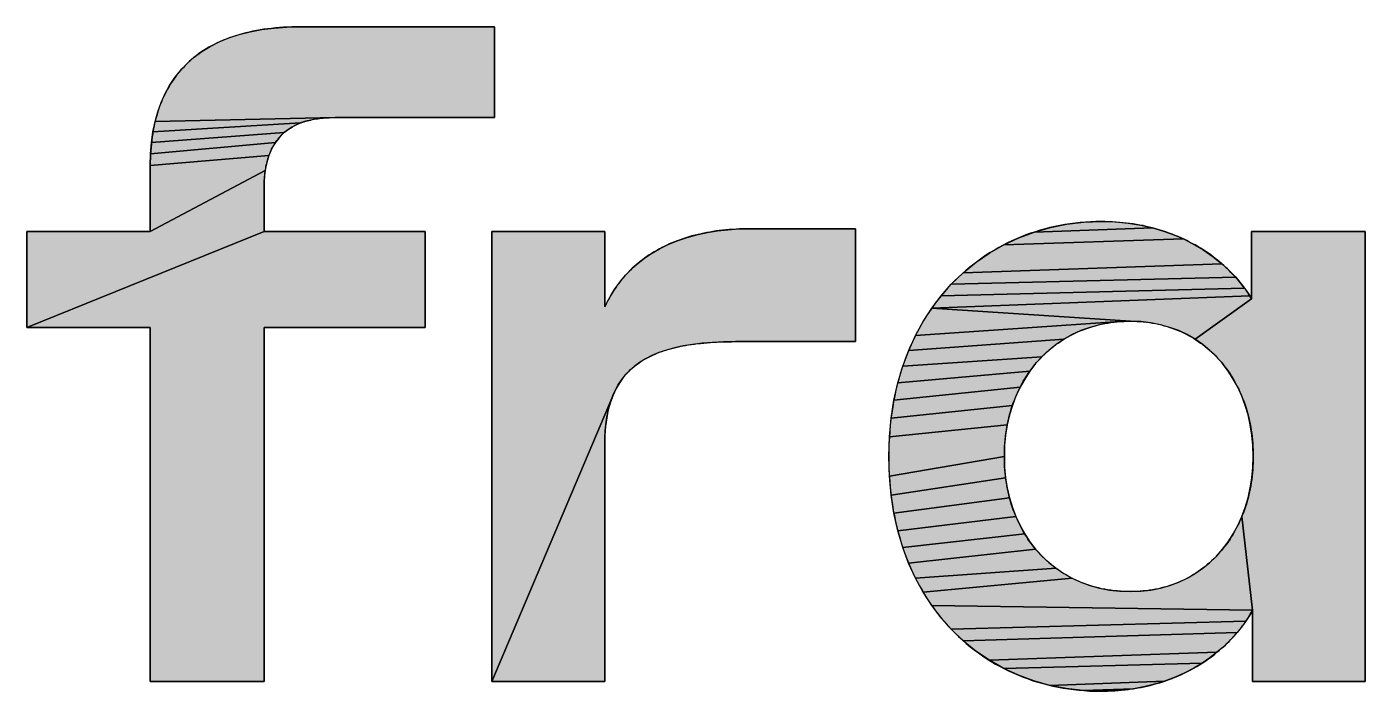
# Model space of a CAD drawing. Header units: millimetres. Extents: x 0 to 594, y 0 to 420.
# Drawn here: x 489.77 to 504.31, y 74.31 to 81.52 of the extents above; entities that cross this region are included whole.
import ezdxf

# ---------------------------------------------------------------- set-up
doc = ezdxf.new("R2010")
doc.units = ezdxf.units.MM
doc.header["$LTSCALE"] = 32.67
doc.layers.get('0').update_dxf_attribs({"linetype": 'CONTINUOUS'})

msp = doc.modelspace()

# ---------------------------------------------------------------- hatches: boundary and pattern name
at = {"linetype": 'CONTINUOUS'}
for points in [[(492.598, 81.521), (492.746, 81.524), (494.851, 81.524), (494.851, 80.539), (493.123, 80.539), (491.166, 80.494), (491.196, 80.601), (491.232, 80.702), (491.275, 80.798), (491.324, 80.888), (491.381, 80.973), (491.444, 81.052), (491.514, 81.126), (491.59, 81.193), (491.674, 81.255), (491.765, 81.31), (491.863, 81.359), (491.968, 81.403), (492.079, 81.439), (492.198, 81.47), (492.324, 81.493), (492.458, 81.51)], [(492.609, 80.406), (492.569, 80.376), (491.127, 80.266), (491.143, 80.383), (492.747, 80.48), (492.698, 80.458), (492.651, 80.434)], [(492.801, 80.498), (492.747, 80.48), (491.143, 80.383), (491.166, 80.494), (493.123, 80.539), (493.051, 80.537), (492.983, 80.532), (492.918, 80.524), (492.858, 80.512)], [(492.423, 80.177), (492.403, 80.128), (491.114, 80.017), (491.117, 80.144), (492.472, 80.266), (492.446, 80.223)], [(492.501, 80.305), (492.472, 80.266), (491.117, 80.144), (491.127, 80.266), (492.569, 80.376), (492.533, 80.342)], [(492.373, 80.022), (492.363, 79.965), (491.114, 79.303), (491.114, 80.017), (492.403, 80.128), (492.387, 80.077)], [(492.35, 79.776), (492.35, 79.303), (489.772, 78.26), (489.772, 79.303), (491.114, 79.303), (492.363, 79.965), (492.356, 79.905), (492.351, 79.842)], [(501.255, 79.402), (501.443, 79.409), (501.594, 79.405), (501.737, 79.391), (501.872, 79.37), (502, 79.341), (500.718, 79.296), (500.892, 79.345), (501.071, 79.381)], [(494.098, 79.303), (494.098, 78.26), (492.35, 78.26), (492.35, 74.417), (491.114, 74.417), (491.114, 78.26), (489.772, 78.26), (492.35, 79.303)], [(497.507, 79.329), (497.634, 79.332), (498.773, 79.332), (498.773, 78.106), (497.469, 78.106), (497.342, 78.104), (497.222, 78.098), (497.109, 78.089), (497.002, 78.076), (496.902, 78.06), (496.808, 78.039), (496.72, 78.015), (496.638, 77.987), (496.562, 77.955), (496.492, 77.919), (496.427, 77.879), (496.369, 77.835), (496.311, 77.783), (496.259, 77.726), (496.213, 77.663), (496.174, 77.596), (496.14, 77.524), (494.823, 74.417), (494.823, 79.303), (496.05, 79.303), (496.05, 78.482), (496.079, 78.542), (496.115, 78.608), (496.159, 78.678), (496.213, 78.752), (496.276, 78.827), (496.35, 78.902), (496.413, 78.958), (496.483, 79.012), (496.56, 79.064), (496.645, 79.113), (496.738, 79.159), (496.838, 79.201), (496.947, 79.238), (497.066, 79.27), (497.167, 79.292), (497.274, 79.309), (497.387, 79.321)], [(502.119, 79.306), (502.231, 79.266), (502.336, 79.221), (500.387, 79.158), (500.549, 79.234), (500.718, 79.296), (502, 79.341)], [(503.075, 78.569), (503.075, 79.303), (504.311, 79.303), (504.311, 74.417), (503.085, 74.417), (503.085, 75.189), (502.971, 76.206), (503.008, 76.306), (503.039, 76.409), (503.063, 76.517), (503.08, 76.628), (503.091, 76.743), (503.095, 76.86), (503.091, 76.977), (503.08, 77.092), (503.063, 77.203), (503.039, 77.31), (503.008, 77.414), (502.971, 77.514), (502.927, 77.61), (502.878, 77.7), (502.822, 77.786), (502.761, 77.867), (502.695, 77.942), (502.623, 78.011), (502.546, 78.075), (502.464, 78.132)], [(502.433, 79.172), (502.552, 79.102), (502.658, 79.028), (502.752, 78.952), (499.945, 78.854), (500.084, 78.968), (500.232, 79.069), (500.387, 79.158), (502.336, 79.221)], [(502.834, 78.877), (502.905, 78.804), (499.815, 78.728), (499.945, 78.854), (502.752, 78.952)], [(503.032, 78.642), (503.056, 78.603), (499.603, 78.469), (499.705, 78.604), (503.001, 78.686)], [(502.964, 78.734), (503.001, 78.686), (499.705, 78.604), (499.815, 78.728), (502.905, 78.804)], [(503.075, 78.569), (502.464, 78.132), (502.376, 78.182), (502.285, 78.225), (502.189, 78.261), (502.088, 78.29), (501.983, 78.311), (501.874, 78.323), (501.762, 78.328), (499.603, 78.469), (503.056, 78.603)], [(499.51, 78.326), (499.603, 78.469), (501.762, 78.328), (501.645, 78.323), (499.426, 78.173)], [(501.127, 78.182), (501.037, 78.132), (499.352, 78.011), (499.426, 78.173), (501.645, 78.323), (501.533, 78.311), (501.424, 78.29), (501.321, 78.261), (501.221, 78.225)], [(500.874, 78.011), (500.8, 77.942), (499.287, 77.84), (499.352, 78.011), (501.037, 78.132), (500.953, 78.075)], [(500.731, 77.867), (500.669, 77.786), (499.234, 77.66), (499.287, 77.84), (500.8, 77.942)], [(500.612, 77.7), (500.562, 77.61), (499.192, 77.472), (499.234, 77.66), (500.669, 77.786)], [(496.05, 76.985), (496.05, 74.417), (494.823, 74.417), (496.14, 77.524), (496.112, 77.447), (496.089, 77.365), (496.072, 77.278), (496.06, 77.186), (496.052, 77.088)], [(500.517, 77.514), (500.479, 77.414), (499.161, 77.276), (499.192, 77.472), (500.562, 77.61)], [(500.448, 77.31), (500.423, 77.203), (499.142, 77.072), (499.161, 77.276), (500.479, 77.414)], [(500.405, 77.092), (500.394, 76.977), (500.391, 76.86), (499.142, 76.645), (499.136, 76.86), (499.142, 77.072), (500.423, 77.203)], [(500.394, 76.743), (500.405, 76.628), (499.161, 76.439), (499.142, 76.645), (500.391, 76.86)], [(500.423, 76.517), (500.448, 76.409), (499.192, 76.242), (499.161, 76.439), (500.405, 76.628)], [(500.479, 76.306), (500.517, 76.206), (499.234, 76.052), (499.192, 76.242), (500.448, 76.409)], [(500.562, 76.11), (500.612, 76.019), (499.287, 75.872), (499.234, 76.052), (500.517, 76.206)], [(501.762, 75.392), (501.874, 75.396), (501.983, 75.409), (502.088, 75.43), (502.189, 75.458), (502.285, 75.494), (502.376, 75.538), (502.464, 75.588), (502.546, 75.645), (502.623, 75.708), (502.695, 75.778), (502.761, 75.853), (502.822, 75.934), (502.878, 76.019), (502.927, 76.11), (502.971, 76.206), (503.085, 75.189), (499.602, 75.242), (499.509, 75.386), (501.127, 75.538), (501.221, 75.494), (501.321, 75.458), (501.424, 75.43), (501.533, 75.409), (501.645, 75.396)], [(500.669, 75.934), (500.731, 75.853), (499.351, 75.701), (499.287, 75.872), (500.612, 76.019)], [(500.874, 75.708), (500.953, 75.645), (499.425, 75.539), (499.351, 75.701), (500.731, 75.853), (500.8, 75.778)], [(501.037, 75.588), (501.127, 75.538), (499.509, 75.386), (499.425, 75.539), (500.953, 75.645)], [(503.044, 75.115), (503.015, 75.07), (499.814, 74.984), (499.704, 75.108), (499.602, 75.242), (503.085, 75.189), (503.067, 75.155)], [(502.979, 75.02), (502.921, 74.948), (499.944, 74.859), (499.814, 74.984), (503.015, 75.07)], [(502.852, 74.871), (502.771, 74.792), (502.701, 74.733), (500.229, 74.646), (500.082, 74.746), (499.944, 74.859), (502.921, 74.948)], [(502.625, 74.674), (502.541, 74.617), (500.384, 74.558), (500.229, 74.646), (502.701, 74.733)], [(502.45, 74.562), (502.351, 74.51), (502.245, 74.462), (502.13, 74.419), (500.886, 74.374), (500.713, 74.422), (500.545, 74.484), (500.384, 74.558), (502.541, 74.617)], [(502.008, 74.383), (501.904, 74.358), (501.794, 74.338), (501.247, 74.318), (501.064, 74.339), (500.886, 74.374), (502.13, 74.419)], [(501.68, 74.323), (501.559, 74.314), (501.434, 74.311), (501.247, 74.318), (501.794, 74.338)]]:
    msp.add_hatch(color=7, dxfattribs=at).paths.add_polyline_path(points)

# ---------------------------------------------------------------- linework, layer by layer
at = {"color": 7, "linetype": 'CONTINUOUS'}
for p, q in [((494.851, 81.524), (492.746, 81.524)), ((494.851, 80.539), (494.851, 81.524)), ((493.123, 80.539), (494.851, 80.539)), ((491.114, 80.017), (491.114, 79.303)), ((492.35, 79.303), (492.35, 79.776)), ((491.114, 79.303), (489.772, 79.303)), ((489.772, 79.303), (489.772, 78.26)), ((494.098, 79.303), (492.35, 79.303)), ((494.098, 78.26), (494.098, 79.303)), ((496.05, 79.303), (494.823, 79.303)), ((494.823, 79.303), (494.823, 74.417)), ((496.05, 78.482), (496.05, 79.303)), ((498.773, 79.332), (497.634, 79.332)), ((498.773, 78.106), (498.773, 79.332)), ((504.311, 79.303), (503.075, 79.303)), ((503.075, 79.303), (503.075, 78.569)), ((504.311, 74.417), (504.311, 79.303)), ((489.772, 78.26), (491.114, 78.26)), ((491.114, 78.26), (491.114, 74.417)), ((492.35, 78.26), (494.098, 78.26)), ((492.35, 74.417), (492.35, 78.26)), ((497.469, 78.106), (498.773, 78.106)), ((496.05, 74.417), (496.05, 76.985)), ((503.085, 75.189), (503.085, 74.417)), ((491.114, 74.417), (492.35, 74.417)), ((494.823, 74.417), (496.05, 74.417)), ((503.085, 74.417), (504.311, 74.417))]:
    msp.add_line(p, q, dxfattribs=at)
for points in [[(492.746, 81.524), (492.699, 81.524), (492.652, 81.523), (492.607, 81.521), (492.561, 81.519), (492.517, 81.516), (492.473, 81.512), (492.431, 81.507), (492.388, 81.502), (492.347, 81.497), (492.306, 81.49), (492.266, 81.483), (492.227, 81.476), (492.188, 81.467), (492.15, 81.458), (492.113, 81.449), (492.076, 81.438), (492.04, 81.427), (492.005, 81.416), (491.971, 81.404), (491.937, 81.391), (491.904, 81.377), (491.871, 81.363), (491.84, 81.349), (491.809, 81.333), (491.779, 81.318), (491.749, 81.301), (491.72, 81.284), (491.692, 81.266), (491.664, 81.248), (491.638, 81.229), (491.611, 81.21), (491.586, 81.189), (491.561, 81.169), (491.537, 81.147), (491.514, 81.126), (491.491, 81.103), (491.469, 81.08), (491.447, 81.057), (491.427, 81.032), (491.407, 81.008), (491.387, 80.982), (491.369, 80.957), (491.351, 80.93), (491.333, 80.903), (491.317, 80.876), (491.301, 80.848), (491.285, 80.819), (491.271, 80.79), (491.257, 80.76), (491.243, 80.73), (491.231, 80.699), (491.219, 80.668), (491.207, 80.636), (491.197, 80.604), (491.187, 80.571), (491.177, 80.538), (491.168, 80.504), (491.16, 80.469), (491.153, 80.434), (491.146, 80.399), (491.14, 80.363), (491.135, 80.326), (491.13, 80.29), (491.126, 80.252), (491.122, 80.214), (491.119, 80.176), (491.117, 80.137), (491.115, 80.098), (491.114, 80.058), (491.114, 80.017)], [(492.598, 81.521), (492.746, 81.524), (494.851, 81.524), (494.851, 80.539), (493.123, 80.539), (491.166, 80.494), (491.196, 80.601), (491.232, 80.702), (491.275, 80.798), (491.324, 80.888), (491.381, 80.973), (491.444, 81.052), (491.514, 81.126), (491.59, 81.193), (491.674, 81.255), (491.765, 81.31), (491.863, 81.359), (491.968, 81.403), (492.079, 81.439), (492.198, 81.47), (492.324, 81.493), (492.458, 81.51), (492.598, 81.521)], [(492.609, 80.406), (492.569, 80.376), (491.127, 80.266), (491.143, 80.383), (492.747, 80.48), (492.698, 80.458), (492.651, 80.434), (492.609, 80.406)], [(492.801, 80.498), (492.747, 80.48), (491.143, 80.383), (491.166, 80.494), (493.123, 80.539), (493.051, 80.537), (492.983, 80.532), (492.918, 80.524), (492.858, 80.512), (492.801, 80.498)], [(492.35, 79.776), (492.35, 79.797), (492.351, 79.817), (492.351, 79.837), (492.352, 79.857), (492.353, 79.877), (492.355, 79.896), (492.357, 79.915), (492.359, 79.934), (492.361, 79.952), (492.364, 79.971), (492.367, 79.989), (492.37, 80.006), (492.374, 80.024), (492.378, 80.041), (492.382, 80.058), (492.386, 80.075), (492.391, 80.091), (492.396, 80.107), (492.401, 80.123), (492.407, 80.138), (492.413, 80.153), (492.419, 80.168), (492.426, 80.183), (492.432, 80.197), (492.44, 80.212), (492.447, 80.225), (492.455, 80.239), (492.463, 80.252), (492.471, 80.265), (492.48, 80.278), (492.489, 80.29), (492.498, 80.302), (492.508, 80.314), (492.518, 80.325), (492.528, 80.337), (492.539, 80.348), (492.55, 80.358), (492.561, 80.368), (492.573, 80.379), (492.584, 80.388), (492.597, 80.398), (492.609, 80.407), (492.622, 80.416), (492.635, 80.424), (492.649, 80.432), (492.663, 80.44), (492.677, 80.448), (492.692, 80.455), (492.707, 80.462), (492.722, 80.469), (492.737, 80.476), (492.753, 80.482), (492.77, 80.488), (492.786, 80.493), (492.803, 80.498), (492.82, 80.503), (492.838, 80.508), (492.856, 80.512), (492.874, 80.516), (492.893, 80.52), (492.912, 80.523), (492.932, 80.526), (492.951, 80.529), (492.972, 80.531), (492.992, 80.533), (493.013, 80.535), (493.034, 80.536), (493.056, 80.537), (493.078, 80.538), (493.1, 80.539), (493.123, 80.539)], [(492.423, 80.177), (492.403, 80.128), (491.114, 80.017), (491.117, 80.144), (492.472, 80.266), (492.446, 80.223), (492.423, 80.177)], [(492.501, 80.305), (492.472, 80.266), (491.117, 80.144), (491.127, 80.266), (492.569, 80.376), (492.533, 80.342), (492.501, 80.305)], [(492.373, 80.022), (492.363, 79.965), (491.114, 79.303), (491.114, 80.017), (492.403, 80.128), (492.387, 80.077), (492.373, 80.022)], [(492.35, 79.776), (492.35, 79.303), (489.772, 78.26), (489.772, 79.303), (491.114, 79.303), (492.363, 79.965), (492.356, 79.905), (492.351, 79.842), (492.35, 79.776)], [(501.443, 79.409), (501.386, 79.409), (501.329, 79.407), (501.272, 79.403), (501.216, 79.399), (501.16, 79.393), (501.104, 79.385), (501.049, 79.377), (500.995, 79.367), (500.94, 79.356), (500.886, 79.344), (500.833, 79.33), (500.78, 79.315), (500.728, 79.299), (500.676, 79.282), (500.625, 79.264), (500.574, 79.244), (500.524, 79.223), (500.474, 79.201), (500.426, 79.177), (500.377, 79.153), (500.33, 79.127), (500.283, 79.1), (500.236, 79.072), (500.191, 79.043), (500.146, 79.012), (500.102, 78.981), (500.059, 78.948), (500.016, 78.914), (499.974, 78.879), (499.933, 78.843), (499.893, 78.806), (499.854, 78.768), (499.815, 78.728), (499.778, 78.689), (499.743, 78.649), (499.708, 78.608), (499.674, 78.565), (499.641, 78.522), (499.609, 78.478), (499.577, 78.432), (499.547, 78.386), (499.518, 78.339), (499.489, 78.29), (499.462, 78.241), (499.435, 78.191), (499.41, 78.14), (499.385, 78.088), (499.362, 78.035), (499.34, 77.981), (499.318, 77.926), (499.298, 77.871), (499.279, 77.814), (499.261, 77.756), (499.244, 77.698), (499.228, 77.639), (499.214, 77.578), (499.201, 77.517), (499.188, 77.455), (499.178, 77.393), (499.168, 77.329), (499.159, 77.264), (499.152, 77.199), (499.146, 77.133), (499.142, 77.066), (499.138, 76.998), (499.136, 76.929), (499.136, 76.86)], [(501.255, 79.402), (501.443, 79.409), (501.594, 79.405), (501.737, 79.391), (501.872, 79.37), (502, 79.341), (500.718, 79.296), (500.892, 79.345), (501.071, 79.381), (501.255, 79.402)], [(503.075, 78.569), (503.07, 78.579), (503.064, 78.589), (503.058, 78.6), (503.051, 78.611), (503.044, 78.623), (503.036, 78.635), (503.027, 78.648), (503.018, 78.662), (503.009, 78.675), (502.998, 78.69), (502.987, 78.704), (502.976, 78.719), (502.964, 78.734), (502.95, 78.751), (502.936, 78.768), (502.921, 78.786), (502.905, 78.804), (502.888, 78.822), (502.871, 78.84), (502.853, 78.858), (502.834, 78.877), (502.815, 78.896), (502.795, 78.915), (502.774, 78.934), (502.752, 78.952), (502.73, 78.971), (502.707, 78.99), (502.683, 79.009), (502.658, 79.028), (502.633, 79.047), (502.607, 79.065), (502.58, 79.084), (502.552, 79.102), (502.524, 79.12), (502.494, 79.137), (502.464, 79.155), (502.433, 79.172), (502.404, 79.187), (502.374, 79.203), (502.344, 79.217), (502.313, 79.232), (502.281, 79.246), (502.248, 79.259), (502.215, 79.273), (502.181, 79.285), (502.146, 79.298), (502.11, 79.309), (502.074, 79.321), (502.037, 79.331), (502, 79.341), (501.966, 79.35), (501.933, 79.357), (501.898, 79.365), (501.864, 79.371), (501.828, 79.378), (501.792, 79.383), (501.756, 79.389), (501.719, 79.393), (501.681, 79.397), (501.643, 79.401), (501.604, 79.404), (501.565, 79.406), (501.525, 79.408), (501.484, 79.409), (501.443, 79.409)], [(494.098, 79.303), (494.098, 78.26), (492.35, 78.26), (492.35, 74.417), (491.114, 74.417), (491.114, 78.26), (489.772, 78.26), (492.35, 79.303), (494.098, 79.303)], [(497.507, 79.329), (497.634, 79.332), (498.773, 79.332), (498.773, 78.106), (497.469, 78.106), (497.342, 78.104), (497.222, 78.098), (497.109, 78.089), (497.002, 78.076), (496.902, 78.06), (496.808, 78.039), (496.72, 78.015), (496.638, 77.987), (496.562, 77.955), (496.492, 77.919), (496.427, 77.879), (496.369, 77.835), (496.311, 77.783), (496.259, 77.726), (496.213, 77.663), (496.174, 77.596), (496.14, 77.524), (494.823, 74.417), (494.823, 79.303), (496.05, 79.303), (496.05, 78.482), (496.079, 78.542), (496.115, 78.608), (496.159, 78.678), (496.213, 78.752), (496.276, 78.827), (496.35, 78.902), (496.413, 78.958), (496.483, 79.012), (496.56, 79.064), (496.645, 79.113), (496.738, 79.159), (496.838, 79.201), (496.947, 79.238), (497.066, 79.27), (497.167, 79.292), (497.274, 79.309), (497.387, 79.321), (497.507, 79.329)], [(497.634, 79.332), (497.593, 79.332), (497.554, 79.331), (497.515, 79.329), (497.477, 79.328), (497.439, 79.325), (497.402, 79.323), (497.366, 79.319), (497.33, 79.316), (497.295, 79.311), (497.26, 79.307), (497.226, 79.302), (497.193, 79.296), (497.16, 79.29), (497.128, 79.284), (497.097, 79.277), (497.066, 79.27), (497.031, 79.262), (496.997, 79.253), (496.964, 79.243), (496.931, 79.233), (496.9, 79.223), (496.869, 79.212), (496.838, 79.201), (496.809, 79.19), (496.78, 79.178), (496.751, 79.166), (496.724, 79.153), (496.697, 79.14), (496.671, 79.127), (496.645, 79.113), (496.616, 79.097), (496.588, 79.081), (496.56, 79.064), (496.534, 79.047), (496.508, 79.03), (496.483, 79.012), (496.459, 78.994), (496.436, 78.976), (496.413, 78.958), (496.391, 78.939), (496.37, 78.921), (496.35, 78.902), (496.329, 78.882), (496.308, 78.861), (496.289, 78.841), (496.27, 78.82), (496.252, 78.8), (496.234, 78.779), (496.218, 78.759), (496.202, 78.738), (496.187, 78.718), (496.173, 78.698), (496.159, 78.678), (496.146, 78.659), (496.134, 78.639), (496.122, 78.62), (496.111, 78.601), (496.101, 78.583), (496.091, 78.565), (496.082, 78.548), (496.073, 78.53), (496.065, 78.514), (496.057, 78.498), (496.05, 78.482)], [(502.119, 79.306), (502.231, 79.266), (502.336, 79.221), (500.387, 79.158), (500.549, 79.234), (500.718, 79.296), (502, 79.341), (502.119, 79.306)], [(503.075, 78.569), (503.075, 79.303), (504.311, 79.303), (504.311, 74.417), (503.085, 74.417), (503.085, 75.189), (502.971, 76.206), (503.008, 76.306), (503.039, 76.409), (503.063, 76.517), (503.08, 76.628), (503.091, 76.743), (503.095, 76.86), (503.091, 76.977), (503.08, 77.092), (503.063, 77.203), (503.039, 77.31), (503.008, 77.414), (502.971, 77.514), (502.927, 77.61), (502.878, 77.7), (502.822, 77.786), (502.761, 77.867), (502.695, 77.942), (502.623, 78.011), (502.546, 78.075), (502.464, 78.132), (503.075, 78.569)], [(502.433, 79.172), (502.552, 79.102), (502.658, 79.028), (502.752, 78.952), (499.945, 78.854), (500.084, 78.968), (500.232, 79.069), (500.387, 79.158), (502.336, 79.221), (502.433, 79.172)], [(502.834, 78.877), (502.905, 78.804), (499.815, 78.728), (499.945, 78.854), (502.752, 78.952), (502.834, 78.877)], [(503.032, 78.642), (503.056, 78.603), (499.603, 78.469), (499.705, 78.604), (503.001, 78.686), (503.032, 78.642)], [(502.964, 78.734), (503.001, 78.686), (499.705, 78.604), (499.815, 78.728), (502.905, 78.804), (502.964, 78.734)], [(503.075, 78.569), (502.464, 78.132), (502.376, 78.182), (502.285, 78.225), (502.189, 78.261), (502.088, 78.29), (501.983, 78.311), (501.874, 78.323), (501.762, 78.328), (499.603, 78.469), (503.056, 78.603), (503.075, 78.569)], [(499.51, 78.326), (499.603, 78.469), (501.762, 78.328), (501.645, 78.323), (499.426, 78.173), (499.51, 78.326)], [(501.127, 78.182), (501.037, 78.132), (499.352, 78.011), (499.426, 78.173), (501.645, 78.323), (501.533, 78.311), (501.424, 78.29), (501.321, 78.261), (501.221, 78.225), (501.127, 78.182)], [(500.391, 76.86), (500.391, 76.896), (500.392, 76.933), (500.394, 76.969), (500.396, 77.004), (500.399, 77.04), (500.403, 77.075), (500.408, 77.11), (500.413, 77.144), (500.418, 77.179), (500.425, 77.212), (500.432, 77.246), (500.44, 77.279), (500.448, 77.312), (500.457, 77.344), (500.467, 77.377), (500.477, 77.408), (500.488, 77.44), (500.5, 77.471), (500.512, 77.501), (500.525, 77.531), (500.538, 77.561), (500.552, 77.59), (500.567, 77.619), (500.582, 77.647), (500.597, 77.675), (500.614, 77.703), (500.631, 77.73), (500.648, 77.756), (500.666, 77.783), (500.685, 77.808), (500.704, 77.833), (500.724, 77.858), (500.744, 77.882), (500.765, 77.905), (500.786, 77.928), (500.808, 77.951), (500.831, 77.972), (500.854, 77.994), (500.877, 78.014), (500.901, 78.034), (500.925, 78.054), (500.95, 78.073), (500.976, 78.091), (501.002, 78.109), (501.028, 78.126), (501.055, 78.142), (501.083, 78.158), (501.111, 78.173), (501.139, 78.188), (501.168, 78.202), (501.197, 78.215), (501.227, 78.227), (501.257, 78.239), (501.288, 78.25), (501.319, 78.261), (501.351, 78.27), (501.383, 78.279), (501.415, 78.288), (501.448, 78.295), (501.481, 78.302), (501.515, 78.308), (501.549, 78.313), (501.583, 78.317), (501.618, 78.321), (501.654, 78.324), (501.689, 78.326), (501.725, 78.327), (501.762, 78.328)], [(501.762, 78.328), (501.797, 78.327), (501.832, 78.326), (501.866, 78.324), (501.9, 78.321), (501.934, 78.317), (501.967, 78.313), (502, 78.308), (502.033, 78.302), (502.065, 78.295), (502.097, 78.288), (502.128, 78.279), (502.159, 78.27), (502.19, 78.261), (502.22, 78.25), (502.25, 78.239), (502.279, 78.227), (502.308, 78.215), (502.337, 78.202), (502.365, 78.188), (502.392, 78.173), (502.419, 78.158), (502.446, 78.142), (502.472, 78.126), (502.498, 78.109), (502.523, 78.091), (502.548, 78.073), (502.572, 78.054), (502.596, 78.034), (502.62, 78.014), (502.642, 77.994), (502.665, 77.972), (502.687, 77.951), (502.708, 77.928), (502.729, 77.905), (502.749, 77.882), (502.769, 77.858), (502.788, 77.833), (502.807, 77.808), (502.825, 77.783), (502.843, 77.756), (502.86, 77.73), (502.876, 77.703), (502.892, 77.675), (502.907, 77.647), (502.922, 77.619), (502.937, 77.59), (502.95, 77.561), (502.963, 77.531), (502.976, 77.501), (502.988, 77.471), (502.999, 77.44), (503.01, 77.408), (503.02, 77.377), (503.029, 77.344), (503.038, 77.312), (503.046, 77.279), (503.054, 77.246), (503.061, 77.212), (503.067, 77.179), (503.073, 77.144), (503.078, 77.11), (503.082, 77.075), (503.086, 77.04), (503.089, 77.004), (503.091, 76.969), (503.093, 76.933), (503.094, 76.896), (503.095, 76.86)], [(496.05, 76.985), (496.05, 77.018), (496.051, 77.051), (496.052, 77.082), (496.054, 77.114), (496.056, 77.144), (496.058, 77.175), (496.062, 77.204), (496.065, 77.234), (496.069, 77.262), (496.074, 77.291), (496.079, 77.318), (496.085, 77.346), (496.091, 77.372), (496.098, 77.399), (496.105, 77.424), (496.112, 77.449), (496.121, 77.474), (496.13, 77.498), (496.139, 77.522), (496.149, 77.545), (496.159, 77.568), (496.171, 77.59), (496.182, 77.612), (496.194, 77.633), (496.207, 77.654), (496.221, 77.674), (496.235, 77.694), (496.249, 77.713), (496.264, 77.732), (496.28, 77.751), (496.297, 77.769), (496.314, 77.786), (496.331, 77.803), (496.35, 77.819), (496.369, 77.835), (496.387, 77.85), (496.405, 77.863), (496.424, 77.877), (496.444, 77.89), (496.464, 77.903), (496.485, 77.915), (496.506, 77.927), (496.528, 77.938), (496.551, 77.949), (496.574, 77.96), (496.597, 77.971), (496.621, 77.98), (496.646, 77.99), (496.672, 77.999), (496.698, 78.008), (496.724, 78.016), (496.751, 78.024), (496.779, 78.032), (496.808, 78.039), (496.837, 78.046), (496.866, 78.053), (496.897, 78.059), (496.927, 78.064), (496.959, 78.07), (496.991, 78.075), (497.024, 78.079), (497.057, 78.084), (497.092, 78.087), (497.126, 78.091), (497.162, 78.094), (497.198, 78.097), (497.235, 78.099), (497.272, 78.101), (497.31, 78.103), (497.349, 78.104), (497.388, 78.105), (497.428, 78.105), (497.469, 78.106)], [(500.874, 78.011), (500.8, 77.942), (499.287, 77.84), (499.352, 78.011), (501.037, 78.132), (500.953, 78.075), (500.874, 78.011)], [(500.731, 77.867), (500.669, 77.786), (499.234, 77.66), (499.287, 77.84), (500.8, 77.942), (500.731, 77.867)], [(500.612, 77.7), (500.562, 77.61), (499.192, 77.472), (499.234, 77.66), (500.669, 77.786), (500.612, 77.7)], [(496.05, 76.985), (496.05, 74.417), (494.823, 74.417), (496.14, 77.524), (496.112, 77.447), (496.089, 77.365), (496.072, 77.278), (496.06, 77.186), (496.052, 77.088), (496.05, 76.985)], [(500.517, 77.514), (500.479, 77.414), (499.161, 77.276), (499.192, 77.472), (500.562, 77.61), (500.517, 77.514)], [(500.448, 77.31), (500.423, 77.203), (499.142, 77.072), (499.161, 77.276), (500.479, 77.414), (500.448, 77.31)], [(500.405, 77.092), (500.394, 76.977), (500.391, 76.86), (499.142, 76.645), (499.136, 76.86), (499.142, 77.072), (500.423, 77.203), (500.405, 77.092)], [(499.136, 76.86), (499.136, 76.792), (499.138, 76.724), (499.141, 76.657), (499.146, 76.592), (499.151, 76.527), (499.158, 76.462), (499.166, 76.399), (499.175, 76.336), (499.185, 76.275), (499.197, 76.214), (499.21, 76.154), (499.223, 76.095), (499.238, 76.037), (499.254, 75.979), (499.271, 75.923), (499.289, 75.867), (499.308, 75.812), (499.328, 75.758), (499.349, 75.706), (499.372, 75.653), (499.395, 75.602), (499.419, 75.552), (499.444, 75.503), (499.47, 75.454), (499.497, 75.407), (499.525, 75.36), (499.553, 75.315), (499.583, 75.27), (499.613, 75.226), (499.645, 75.184), (499.677, 75.142), (499.71, 75.101), (499.744, 75.061), (499.778, 75.022), (499.814, 74.984), (499.853, 74.944), (499.894, 74.905), (499.935, 74.867), (499.978, 74.83), (500.021, 74.794), (500.065, 74.76), (500.109, 74.727), (500.155, 74.695), (500.201, 74.664), (500.248, 74.634), (500.296, 74.606), (500.344, 74.579), (500.393, 74.553), (500.443, 74.529), (500.494, 74.506), (500.545, 74.484), (500.597, 74.463), (500.649, 74.444), (500.702, 74.425), (500.755, 74.409), (500.809, 74.393), (500.864, 74.379), (500.919, 74.366), (500.974, 74.355), (501.03, 74.344), (501.087, 74.335), (501.144, 74.328), (501.201, 74.322), (501.259, 74.317), (501.317, 74.313), (501.375, 74.311), (501.434, 74.311)], [(500.394, 76.743), (500.405, 76.628), (499.161, 76.439), (499.142, 76.645), (500.391, 76.86), (500.394, 76.743)], [(501.762, 75.392), (501.725, 75.392), (501.689, 75.394), (501.654, 75.396), (501.618, 75.399), (501.583, 75.402), (501.549, 75.407), (501.515, 75.412), (501.481, 75.418), (501.448, 75.424), (501.415, 75.432), (501.383, 75.44), (501.351, 75.449), (501.319, 75.459), (501.288, 75.469), (501.257, 75.48), (501.227, 75.492), (501.197, 75.505), (501.168, 75.518), (501.139, 75.532), (501.111, 75.546), (501.083, 75.561), (501.055, 75.577), (501.028, 75.594), (501.002, 75.611), (500.976, 75.628), (500.95, 75.647), (500.925, 75.666), (500.901, 75.685), (500.877, 75.705), (500.854, 75.726), (500.831, 75.747), (500.808, 75.769), (500.786, 75.792), (500.765, 75.815), (500.744, 75.838), (500.724, 75.862), (500.704, 75.887), (500.685, 75.912), (500.666, 75.937), (500.648, 75.963), (500.631, 75.99), (500.614, 76.017), (500.597, 76.044), (500.582, 76.072), (500.567, 76.101), (500.552, 76.13), (500.538, 76.159), (500.525, 76.189), (500.512, 76.219), (500.5, 76.249), (500.488, 76.28), (500.477, 76.312), (500.467, 76.343), (500.457, 76.375), (500.448, 76.408), (500.44, 76.441), (500.432, 76.474), (500.425, 76.507), (500.418, 76.541), (500.413, 76.576), (500.408, 76.61), (500.403, 76.645), (500.399, 76.68), (500.396, 76.715), (500.394, 76.751), (500.392, 76.787), (500.391, 76.823), (500.391, 76.86)], [(503.095, 76.86), (503.094, 76.823), (503.093, 76.787), (503.091, 76.751), (503.089, 76.715), (503.086, 76.68), (503.082, 76.645), (503.078, 76.61), (503.073, 76.576), (503.067, 76.541), (503.061, 76.507), (503.054, 76.474), (503.046, 76.441), (503.038, 76.408), (503.029, 76.375), (503.02, 76.343), (503.01, 76.312), (502.999, 76.28), (502.988, 76.249), (502.976, 76.219), (502.963, 76.189), (502.95, 76.159), (502.937, 76.13), (502.922, 76.101), (502.907, 76.072), (502.892, 76.044), (502.876, 76.017), (502.86, 75.99), (502.843, 75.963), (502.825, 75.937), (502.807, 75.912), (502.788, 75.887), (502.769, 75.862), (502.749, 75.838), (502.729, 75.815), (502.708, 75.792), (502.687, 75.769), (502.665, 75.747), (502.642, 75.726), (502.62, 75.705), (502.596, 75.685), (502.572, 75.666), (502.548, 75.647), (502.523, 75.628), (502.498, 75.611), (502.472, 75.594), (502.446, 75.577), (502.419, 75.561), (502.392, 75.546), (502.365, 75.532), (502.337, 75.518), (502.308, 75.505), (502.279, 75.492), (502.25, 75.48), (502.22, 75.469), (502.19, 75.459), (502.159, 75.449), (502.128, 75.44), (502.097, 75.432), (502.065, 75.424), (502.033, 75.418), (502, 75.412), (501.967, 75.407), (501.934, 75.402), (501.9, 75.399), (501.866, 75.396), (501.832, 75.394), (501.797, 75.392), (501.762, 75.392)], [(500.423, 76.517), (500.448, 76.409), (499.192, 76.242), (499.161, 76.439), (500.405, 76.628), (500.423, 76.517)], [(500.479, 76.306), (500.517, 76.206), (499.234, 76.052), (499.192, 76.242), (500.448, 76.409), (500.479, 76.306)], [(500.562, 76.11), (500.612, 76.019), (499.287, 75.872), (499.234, 76.052), (500.517, 76.206), (500.562, 76.11)], [(501.762, 75.392), (501.874, 75.396), (501.983, 75.409), (502.088, 75.43), (502.189, 75.458), (502.285, 75.494), (502.376, 75.538), (502.464, 75.588), (502.546, 75.645), (502.623, 75.708), (502.695, 75.778), (502.761, 75.853), (502.822, 75.934), (502.878, 76.019), (502.927, 76.11), (502.971, 76.206), (503.085, 75.189), (499.602, 75.242), (499.509, 75.386), (501.127, 75.538), (501.221, 75.494), (501.321, 75.458), (501.424, 75.43), (501.533, 75.409), (501.645, 75.396), (501.762, 75.392)], [(500.669, 75.934), (500.731, 75.853), (499.351, 75.701), (499.287, 75.872), (500.612, 76.019), (500.669, 75.934)], [(500.874, 75.708), (500.953, 75.645), (499.425, 75.539), (499.351, 75.701), (500.731, 75.853), (500.8, 75.778), (500.874, 75.708)], [(501.037, 75.588), (501.127, 75.538), (499.509, 75.386), (499.425, 75.539), (500.953, 75.645), (501.037, 75.588)], [(503.044, 75.115), (503.015, 75.07), (499.814, 74.984), (499.704, 75.108), (499.602, 75.242), (503.085, 75.189), (503.067, 75.155), (503.044, 75.115)], [(501.434, 74.311), (501.474, 74.311), (501.513, 74.312), (501.552, 74.314), (501.59, 74.316), (501.628, 74.318), (501.665, 74.322), (501.702, 74.325), (501.738, 74.33), (501.773, 74.335), (501.808, 74.34), (501.843, 74.346), (501.877, 74.352), (501.91, 74.359), (501.943, 74.367), (501.976, 74.374), (502.008, 74.383), (502.044, 74.393), (502.079, 74.403), (502.113, 74.414), (502.147, 74.425), (502.18, 74.437), (502.213, 74.449), (502.245, 74.462), (502.276, 74.475), (502.307, 74.489), (502.337, 74.503), (502.366, 74.517), (502.395, 74.532), (502.423, 74.546), (502.45, 74.562), (502.481, 74.58), (502.512, 74.598), (502.541, 74.617), (502.57, 74.635), (502.598, 74.655), (502.625, 74.674), (502.651, 74.693), (502.677, 74.713), (502.701, 74.733), (502.725, 74.753), (502.748, 74.773), (502.771, 74.792), (502.792, 74.812), (502.813, 74.832), (502.833, 74.852), (502.852, 74.871), (502.87, 74.891), (502.888, 74.91), (502.905, 74.929), (502.921, 74.948), (502.937, 74.966), (502.952, 74.985), (502.966, 75.003), (502.979, 75.02), (502.991, 75.036), (503.002, 75.051), (503.012, 75.066), (503.022, 75.081), (503.031, 75.095), (503.04, 75.109), (503.048, 75.122), (503.056, 75.135), (503.063, 75.147), (503.069, 75.158), (503.075, 75.169), (503.08, 75.18), (503.085, 75.189)], [(502.979, 75.02), (502.921, 74.948), (499.944, 74.859), (499.814, 74.984), (503.015, 75.07), (502.979, 75.02)], [(502.852, 74.871), (502.771, 74.792), (502.701, 74.733), (500.229, 74.646), (500.082, 74.746), (499.944, 74.859), (502.921, 74.948), (502.852, 74.871)], [(502.625, 74.674), (502.541, 74.617), (500.384, 74.558), (500.229, 74.646), (502.701, 74.733), (502.625, 74.674)], [(502.45, 74.562), (502.351, 74.51), (502.245, 74.462), (502.13, 74.419), (500.886, 74.374), (500.713, 74.422), (500.545, 74.484), (500.384, 74.558), (502.541, 74.617), (502.45, 74.562)], [(502.008, 74.383), (501.904, 74.358), (501.794, 74.338), (501.247, 74.318), (501.064, 74.339), (500.886, 74.374), (502.13, 74.419), (502.008, 74.383)], [(501.68, 74.323), (501.559, 74.314), (501.434, 74.311), (501.247, 74.318), (501.794, 74.338), (501.68, 74.323)]]:
    msp.add_lwpolyline(points, dxfattribs=at)

doc.saveas('drawing.dxf')
